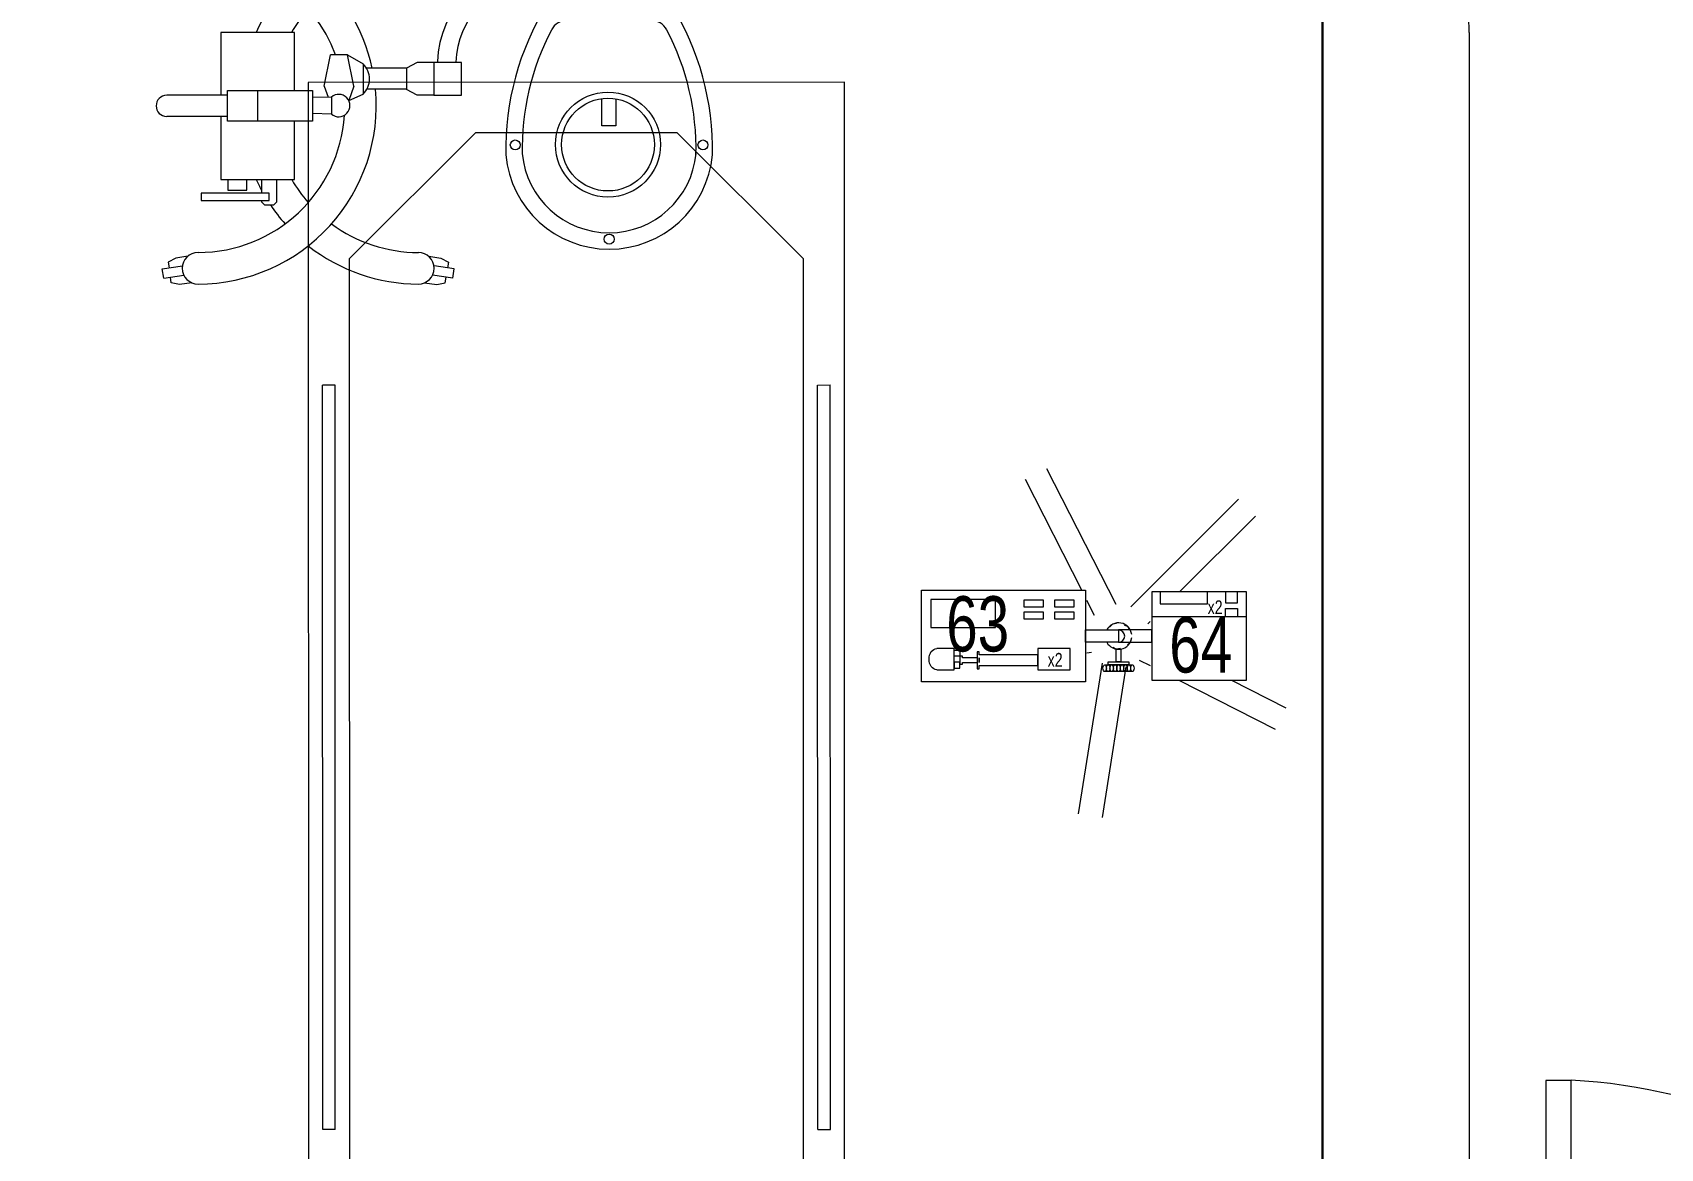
# Model space of a CAD drawing. Header units: metres. Extents: x 75097 to 220695, y -1557923 to -1361206.
# Drawn here: x 115643 to 118224, y -1460092 to -1458323 of the extents above; entities that cross this region are included whole.
import ezdxf

# ---------------------------------------------------------------- set-up
doc = ezdxf.new("R2010")
doc.units = ezdxf.units.M
doc.layers.get('0').update_dxf_attribs({"lineweight": 0})
for name, color, linetype, lineweight in [('A-100 - Copy$0$Medical Equipment and Furniture', 8, 'Continuous', 0), ('A-100 - Copy$0$Medical Equipment and Furniture1', 8, 'Continuous', 5), ('A-100 - Copy$0$Medical Equipment and Furniture2', 8, 'Continuous', 13), ('A-100 - Copy$0$Wooden Joinery', 8, 'Continuous', 0), ('E-LG', 245, 'Continuous', 30)]:
    doc.layers.add(name, color=color, linetype=linetype, lineweight=lineweight)
doc.styles.add('A-100 - Copy$0$X3G_ENTITY_257CFD', font='swisscl.ttf', dxfattribs={"height": 200})

# ---------------------------------------------------------------- blocks, each defined once
blk = doc.blocks.new('A-100 - Copy$0$HF16786E-P')
at = {"layer": 'A-100 - Copy$0$Medical Equipment and Furniture1'}
for p, q in [((0, 0.425), (-2.14, 0.425)), ((-2.14, 0.425), (-2.14, -0.425)), ((-0.48, 0.4025), (-1.66, 0.4025)), ((-1.66, 0.3825), (-1.66, 0.4025)), ((-0.48, 0.3825), (-0.48, 0.4025)), ((-0.48, 0.3825), (-1.66, 0.3825)), ((-1.86, 0.36), (-2.06, 0.16)), ((-0.28, 0.36), (-1.86, 0.36)), ((-2.06, 0.16), (-2.06, -0.16)), ((-2.06, -0.16), (-1.86, -0.36)), ((-1.86, -0.36), (-0.28, -0.36)), ((-0.48, -0.3825), (-1.66, -0.3825)), ((-1.66, -0.3825), (-1.66, -0.4025)), ((-0.48, -0.3825), (-0.48, -0.4025)), ((-0.48, -0.4025), (-1.66, -0.4025)), ((-2.14, -0.425), (0, -0.425))]:
    blk.add_line(p, q, dxfattribs=at)
for points in [[(-0.48, 0.3825), (-0.48, 0.3825), (-0.48, 0.3825), (-0.48, 0.3825), (-0.48, 0.3825), (-0.48, 0.3825), (-0.48, 0.3825), (-0.48, 0.3825), (-0.48, 0.3825), (-0.48, 0.3825), (-0.48, 0.3825), (-0.48, 0.3825), (-0.48, 0.3825), (-0.48, 0.3825), (-0.48, 0.3825), (-0.48, 0.3825), (-0.48, 0.3825), (-0.48, 0.3825), (-0.48, 0.3825), (-0.48, 0.3825), (-0.48, 0.3825), (-0.48, 0.3825), (-0.48, 0.3825), (-0.48, 0.3825), (-0.48, 0.3825), (-0.48, 0.3825), (-0.48, 0.3825), (-0.48, 0.3825), (-0.48, 0.3825), (-0.48, 0.3825), (-0.48, 0.3825), (-0.48, 0.3825), (-0.48, 0.3825), (-0.48, 0.3825), (-0.48, 0.3825), (-0.48, 0.3825), (-0.48, 0.3825), (-0.48, 0.3825), (-0.48, 0.3825), (-0.48, 0.3825), (-0.48, 0.3825), (-0.48, 0.3825), (-0.48, 0.3825), (-0.48, 0.3825), (-0.48, 0.3825), (-0.48, 0.3825), (-0.48, 0.3825), (-0.48, 0.3825), (-0.48, 0.3825), (-0.48, 0.3825), (-0.48, 0.3825), (-0.48, 0.3825), (-0.48, 0.3825), (-0.48, 0.3825), (-0.48, 0.3825), (-0.48, 0.3825), (-0.48, 0.3825), (-0.48, 0.3825), (-0.48, 0.3825), (-0.48, 0.3825), (-0.48, 0.3825), (-0.48, 0.3825), (-0.48, 0.3825), (-0.48, 0.3825), (-0.48, 0.3825), (-0.48, 0.3825), (-0.48, 0.3825), (-0.48, 0.3825), (-0.48, 0.3825), (-0.48, 0.3825), (-0.48, 0.3825), (-0.48, 0.3825), (-0.48, 0.3825), (-0.48, 0.3825), (-0.48, 0.3825), (-0.48, 0.3825), (-0.48, 0.3825), (-0.48, 0.3825), (-0.48, 0.3825), (-0.48, 0.3825), (-0.48, 0.3825), (-0.48, 0.3825), (-0.48, 0.3825), (-0.48, 0.3825), (-0.48, 0.3825), (-0.48, 0.3825), (-0.48, 0.3825), (-0.48, 0.3825), (-0.48, 0.3825), (-0.48, 0.3825), (-0.48, 0.3825), (-0.48, 0.3825), (-0.48, 0.3825), (-0.48, 0.3825), (-0.48, 0.3825), (-0.48, 0.3825), (-0.48, 0.3825), (-0.48, 0.3825), (-0.48, 0.3825), (-0.48, 0.3825), (-0.48, 0.3825), (-0.48, 0.3825), (-0.48, 0.3825), (-0.48, 0.3825), (-0.48, 0.3825), (-0.48, 0.3825), (-0.48, 0.3825), (-0.48, 0.3825), (-0.48, 0.3825), (-0.48, 0.3825), (-0.48, 0.3825), (-0.48, 0.3825), (-0.48, 0.3825), (-0.48, 0.3825), (-0.48, 0.3825), (-0.48, 0.3825), (-0.48, 0.3825), (-0.48, 0.3825), (-0.48, 0.3825), (-0.48, 0.3825), (-0.48, 0.3825), (-0.48, 0.3825), (-0.48, 0.3825), (-0.48, 0.3825), (-0.48, 0.3825), (-0.48, 0.3825), (-0.48, 0.3825), (-0.48, 0.3825), (-0.48, 0.3825), (-0.48, 0.3825), (-0.48, 0.3825), (-0.48, 0.3825), (-0.48, 0.3825), (-0.48, 0.3825), (-0.48, 0.3825), (-0.48, 0.3825), (-0.48, 0.3825), (-0.48, 0.3825), (-0.48, 0.3825), (-0.48, 0.3825), (-0.48, 0.3825), (-0.48, 0.3825), (-0.48, 0.3825), (-0.48, 0.3825), (-0.48, 0.3825), (-0.48, 0.3825), (-0.48, 0.3825), (-0.48, 0.3825), (-0.48, 0.3825), (-0.48, 0.3825), (-0.48, 0.3825), (-0.48, 0.3825), (-0.48, 0.3825), (-0.48, 0.3825), (-0.48, 0.3825), (-0.48, 0.3825), (-0.48, 0.3825), (-0.48, 0.3825), (-0.48, 0.3825), (-0.48, 0.3825), (-0.48, 0.3825), (-0.48, 0.3825), (-0.48, 0.3825), (-0.48, 0.3825), (-0.48, 0.3825), (-0.48, 0.3825), (-0.48, 0.3825), (-0.48, 0.3825), (-0.48, 0.3825), (-0.48, 0.3825), (-0.48, 0.3825), (-0.48, 0.3825), (-0.48, 0.3825), (-0.48, 0.3825), (-0.48, 0.3825), (-0.48, 0.3825), (-0.48, 0.3825), (-0.48, 0.3825), (-0.48, 0.3825), (-0.48, 0.3825), (-0.48, 0.3825), (-0.48, 0.3825), (-0.48, 0.3825), (-0.48, 0.3825), (-0.48, 0.3825), (-0.48, 0.3825), (-0.48, 0.3825), (-0.48, 0.3825), (-0.48, 0.3825), (-0.48, 0.3825), (-0.48, 0.3825), (-0.48, 0.3825), (-0.48, 0.3825), (-0.48, 0.3825), (-0.48, 0.3825), (-0.48, 0.3825), (-0.48, 0.3825), (-0.48, 0.3825), (-0.48, 0.3825), (-0.48, 0.3825), (-0.48, 0.3825), (-0.48, 0.3825), (-0.48, 0.3825), (-0.48, 0.3825), (-0.48, 0.3825), (-0.48, 0.3825), (-0.48, 0.3825), (-0.48, 0.3825), (-0.48, 0.3825), (-0.48, 0.3825), (-0.48, 0.3825), (-0.48, 0.3825), (-0.48, 0.3825), (-0.48, 0.3825), (-0.48, 0.3825), (-0.48, 0.3825), (-0.48, 0.3825), (-0.48, 0.3825), (-0.48, 0.3825)], [(-0.48, 0.3825), (-0.48, 0.3825), (-0.48, 0.3825), (-0.48, 0.3825), (-0.48, 0.3825), (-0.48, 0.3825), (-0.48, 0.3825), (-0.48, 0.3825), (-0.48, 0.3825), (-0.48, 0.3825), (-0.48, 0.3825), (-0.48, 0.3825), (-0.48, 0.3825), (-0.48, 0.3825), (-0.48, 0.3825), (-0.48, 0.3825), (-0.48, 0.3825), (-0.48, 0.3825), (-0.48, 0.3825), (-0.48, 0.3825), (-0.48, 0.3825), (-0.48, 0.3825), (-0.48, 0.3825), (-0.48, 0.3825), (-0.48, 0.3825), (-0.48, 0.3825), (-0.48, 0.3825), (-0.48, 0.3825), (-0.48, 0.3825), (-0.48, 0.3825), (-0.48, 0.3825), (-0.48, 0.3825), (-0.48, 0.3825), (-0.48, 0.3825), (-0.48, 0.3825), (-0.48, 0.3825), (-0.48, 0.3825), (-0.48, 0.3825), (-0.48, 0.3825), (-0.48, 0.3825), (-0.48, 0.3825), (-0.48, 0.3825), (-0.48, 0.3825), (-0.48, 0.3825), (-0.48, 0.3825), (-0.48, 0.3825), (-0.48, 0.3825), (-0.48, 0.3825), (-0.48, 0.3825), (-0.48, 0.3825), (-0.48, 0.3825), (-0.48, 0.3825), (-0.48, 0.3825), (-0.48, 0.3825), (-0.48, 0.3825), (-0.48, 0.3825), (-0.48, 0.3825), (-0.48, 0.3825), (-0.48, 0.3825), (-0.48, 0.3825), (-0.48, 0.3825), (-0.48, 0.3825), (-0.48, 0.3825), (-0.48, 0.3825), (-0.48, 0.3825), (-0.48, 0.3825), (-0.48, 0.3825), (-0.48, 0.3825), (-0.48, 0.3825), (-0.48, 0.3825), (-0.48, 0.3825), (-0.48, 0.3825), (-0.48, 0.3825), (-0.48, 0.3825), (-0.48, 0.3825), (-0.48, 0.3825), (-0.48, 0.3825), (-0.48, 0.3825), (-0.48, 0.3825), (-0.48, 0.3825), (-0.48, 0.3825), (-0.48, 0.3825), (-0.48, 0.3825), (-0.48, 0.3825), (-0.48, 0.3825), (-0.48, 0.3825), (-0.48, 0.3825), (-0.48, 0.3825), (-0.48, 0.3825), (-0.48, 0.3825), (-0.48, 0.3825), (-0.48, 0.3825), (-0.48, 0.3825), (-0.48, 0.3825), (-0.48, 0.3825), (-0.48, 0.3825), (-0.48, 0.3825), (-0.48, 0.3825), (-0.48, 0.3825), (-0.48, 0.3825), (-0.48, 0.3825), (-0.48, 0.3825), (-0.48, 0.3825), (-0.48, 0.3825), (-0.48, 0.3825), (-0.48, 0.3825), (-0.48, 0.3825), (-0.48, 0.3825), (-0.48, 0.3825), (-0.48, 0.3825), (-0.48, 0.3825), (-0.48, 0.3825), (-0.48, 0.3825), (-0.48, 0.3825), (-0.48, 0.3825), (-0.48, 0.3825), (-0.48, 0.3825), (-0.48, 0.3825), (-0.48, 0.3825), (-0.48, 0.3825), (-0.48, 0.3825), (-0.48, 0.3825), (-0.48, 0.3825), (-0.48, 0.3825), (-0.48, 0.3825), (-0.48, 0.3825), (-0.48, 0.3825), (-0.48, 0.3825), (-0.48, 0.3825), (-0.48, 0.3825), (-0.48, 0.3825), (-0.48, 0.3825), (-0.48, 0.3825), (-0.48, 0.3825), (-0.48, 0.3825), (-0.48, 0.3825), (-0.48, 0.3825), (-0.48, 0.3825), (-0.48, 0.3825), (-0.48, 0.3825), (-0.48, 0.3825), (-0.48, 0.3825), (-0.48, 0.3825), (-0.48, 0.3825), (-0.48, 0.3825), (-0.48, 0.3825), (-0.48, 0.3825), (-0.48, 0.3825), (-0.48, 0.3825), (-0.48, 0.3825), (-0.48, 0.3825), (-0.48, 0.3825), (-0.48, 0.3825), (-0.48, 0.3825), (-0.48, 0.3825), (-0.48, 0.3825), (-0.48, 0.3825), (-0.48, 0.3825), (-0.48, 0.3825), (-0.48, 0.3825), (-0.48, 0.3825), (-0.48, 0.3825), (-0.48, 0.3825), (-0.48, 0.3825), (-0.48, 0.3825), (-0.48, 0.3825), (-0.48, 0.3825), (-0.48, 0.3825), (-0.48, 0.3825), (-0.48, 0.3825), (-0.48, 0.3825), (-0.48, 0.3825), (-0.48, 0.3825), (-0.48, 0.3825), (-0.48, 0.3825), (-0.48, 0.3825), (-0.48, 0.3825), (-0.48, 0.3825), (-0.48, 0.3825), (-0.48, 0.3825), (-0.48, 0.3825), (-0.48, 0.3825), (-0.48, 0.3825), (-0.48, 0.3825), (-0.48, 0.3825), (-0.48, 0.3825), (-0.48, 0.3825), (-0.48, 0.3825), (-0.48, 0.3825), (-0.48, 0.3825), (-0.48, 0.3825), (-0.48, 0.3825), (-0.48, 0.3825), (-0.48, 0.3825), (-0.48, 0.3825), (-0.48, 0.3825), (-0.48, 0.3825), (-0.48, 0.3825), (-0.48, 0.3825), (-0.48, 0.3825), (-0.48, 0.3825), (-0.48, 0.3825), (-0.48, 0.3825), (-0.48, 0.3825), (-0.48, 0.3825), (-0.48, 0.3825), (-0.48, 0.3825), (-0.48, 0.3825), (-0.48, 0.3825), (-0.48, 0.3825), (-0.48, 0.3825), (-0.48, 0.3825), (-0.48, 0.3825), (-0.48, 0.3825)], [(-0.48, 0.3825), (-0.48, 0.3825), (-0.48, 0.3825), (-0.48, 0.3825), (-0.48, 0.3825), (-0.48, 0.3825), (-0.48, 0.3825), (-0.48, 0.3825), (-0.48, 0.3825), (-0.48, 0.3825), (-0.48, 0.3825), (-0.48, 0.3825), (-0.48, 0.3825), (-0.48, 0.3825), (-0.48, 0.3825), (-0.48, 0.3825), (-0.48, 0.3825), (-0.48, 0.3825), (-0.48, 0.3825), (-0.48, 0.3825), (-0.48, 0.3825), (-0.48, 0.3825), (-0.48, 0.3825), (-0.48, 0.3825), (-0.48, 0.3825), (-0.48, 0.3825), (-0.48, 0.3825), (-0.48, 0.3825), (-0.48, 0.3825), (-0.48, 0.3825), (-0.48, 0.3825), (-0.48, 0.3825), (-0.48, 0.3825), (-0.48, 0.3825), (-0.48, 0.3825), (-0.48, 0.3825), (-0.48, 0.3825), (-0.48, 0.3825), (-0.48, 0.3825), (-0.48, 0.3825), (-0.48, 0.3825), (-0.48, 0.3825), (-0.48, 0.3825), (-0.48, 0.3825), (-0.48, 0.3825), (-0.48, 0.3825), (-0.48, 0.3825), (-0.48, 0.3825), (-0.48, 0.3825), (-0.48, 0.3825), (-0.48, 0.3825), (-0.48, 0.3825), (-0.48, 0.3825), (-0.48, 0.3825), (-0.48, 0.3825), (-0.48, 0.3825), (-0.48, 0.3825), (-0.48, 0.3825), (-0.48, 0.3825), (-0.48, 0.3825), (-0.48, 0.3825), (-0.48, 0.3825), (-0.48, 0.3825), (-0.48, 0.3825), (-0.48, 0.3825), (-0.48, 0.3825), (-0.48, 0.3825), (-0.48, 0.3825), (-0.48, 0.3825), (-0.48, 0.3825), (-0.48, 0.3825), (-0.48, 0.3825), (-0.48, 0.3825), (-0.48, 0.3825), (-0.48, 0.3825), (-0.48, 0.3825), (-0.48, 0.3825), (-0.48, 0.3825), (-0.48, 0.3825), (-0.48, 0.3825), (-0.48, 0.3825), (-0.48, 0.3825), (-0.48, 0.3825), (-0.48, 0.3825), (-0.48, 0.3825), (-0.48, 0.3825), (-0.48, 0.3825), (-0.48, 0.3825), (-0.48, 0.3825), (-0.48, 0.3825), (-0.48, 0.3825), (-0.48, 0.3825), (-0.48, 0.3825), (-0.48, 0.3825), (-0.48, 0.3825), (-0.48, 0.3825), (-0.48, 0.3825), (-0.48, 0.3825), (-0.48, 0.3825), (-0.48, 0.3825), (-0.48, 0.3825), (-0.48, 0.3825), (-0.48, 0.3825), (-0.48, 0.3825), (-0.48, 0.3825), (-0.48, 0.3825), (-0.48, 0.3825), (-0.48, 0.3825), (-0.48, 0.3825), (-0.48, 0.3825), (-0.48, 0.3825), (-0.48, 0.3825), (-0.48, 0.3825), (-0.48, 0.3825), (-0.48, 0.3825), (-0.48, 0.3825), (-0.48, 0.3825), (-0.48, 0.3825), (-0.48, 0.3825), (-0.48, 0.3825), (-0.48, 0.3825), (-0.48, 0.3825), (-0.48, 0.3825), (-0.48, 0.3825), (-0.48, 0.3825), (-0.48, 0.3825), (-0.48, 0.3825), (-0.48, 0.3825), (-0.48, 0.3825), (-0.48, 0.3825), (-0.48, 0.3825), (-0.48, 0.3825), (-0.48, 0.3825), (-0.48, 0.3825), (-0.48, 0.3825), (-0.48, 0.3825), (-0.48, 0.3825), (-0.48, 0.3825), (-0.48, 0.3825), (-0.48, 0.3825), (-0.48, 0.3825), (-0.48, 0.3825), (-0.48, 0.3825), (-0.48, 0.3825), (-0.48, 0.3825), (-0.48, 0.3825), (-0.48, 0.3825), (-0.48, 0.3825), (-0.48, 0.3825), (-0.48, 0.3825), (-0.48, 0.3825), (-0.48, 0.3825), (-0.48, 0.3825), (-0.48, 0.3825), (-0.48, 0.3825), (-0.48, 0.3825), (-0.48, 0.3825), (-0.48, 0.3825), (-0.48, 0.3825), (-0.48, 0.3825), (-0.48, 0.3825), (-0.48, 0.3825), (-0.48, 0.3825), (-0.48, 0.3825), (-0.48, 0.3825), (-0.48, 0.3825), (-0.48, 0.3825), (-0.48, 0.3825), (-0.48, 0.3825), (-0.48, 0.3825), (-0.48, 0.3825), (-0.48, 0.3825), (-0.48, 0.3825), (-0.48, 0.3825), (-0.48, 0.3825), (-0.48, 0.3825), (-0.48, 0.3825), (-0.48, 0.3825), (-0.48, 0.3825), (-0.48, 0.3825), (-0.48, 0.3825), (-0.48, 0.3825), (-0.48, 0.3825), (-0.48, 0.3825), (-0.48, 0.3825), (-0.48, 0.3825), (-0.48, 0.3825), (-0.48, 0.3825), (-0.48, 0.3825), (-0.48, 0.3825), (-0.48, 0.3825), (-0.48, 0.3825), (-0.48, 0.3825), (-0.48, 0.3825), (-0.48, 0.3825), (-0.48, 0.3825), (-0.48, 0.3825), (-0.48, 0.3825), (-0.48, 0.3825), (-0.48, 0.3825), (-0.48, 0.3825), (-0.48, 0.3825), (-0.48, 0.3825), (-0.48, 0.3825), (-0.48, 0.3825), (-0.48, 0.3825), (-0.48, 0.3825), (-0.48, 0.3825), (-0.48, 0.3825), (-0.48, 0.3825), (-0.48, 0.3825), (-0.48, 0.3825), (-0.48, 0.3825), (-0.48, 0.3825), (-0.48, 0.3825), (-0.48, 0.3825), (-0.48, 0.3825), (-0.48, 0.3825), (-0.48, 0.3825), (-0.48, 0.3825), (-0.48, 0.3825), (-0.48, 0.3825), (-0.48, 0.3825), (-0.48, 0.3825), (-0.48, 0.3825), (-0.48, 0.3825), (-0.48, 0.3825), (-0.48, 0.3825), (-0.48, 0.3825), (-0.48, 0.3825), (-0.48, 0.3825), (-0.48, 0.3825), (-0.48, 0.3825), (-0.48, 0.3825), (-0.48, 0.3825), (-0.48, 0.3825), (-0.48, 0.3825), (-0.48, 0.3825), (-0.48, 0.3825), (-0.48, 0.3825), (-0.48, 0.3825), (-0.48, 0.3825), (-0.48, 0.3825), (-0.48, 0.3825), (-0.48, 0.3825), (-0.48, 0.3825), (-0.48, 0.3825), (-0.48, 0.3825), (-0.48, 0.3825), (-0.48, 0.3825), (-0.48, 0.3825), (-0.48, 0.3825), (-0.48, 0.3825), (-0.48, 0.3825), (-0.48, 0.3825), (-0.48, 0.3825), (-0.48, 0.3825), (-0.48, 0.3825), (-0.48, 0.3825), (-0.48, 0.3825), (-0.48, 0.3825), (-0.48, 0.3825), (-0.48, 0.3825), (-0.48, 0.3825), (-0.48, 0.3825), (-0.48, 0.3825), (-0.48, 0.3825), (-0.48, 0.3825), (-0.48, 0.3825), (-0.48, 0.3825), (-0.48, 0.3825), (-0.48, 0.3825), (-0.48, 0.3825), (-0.48, 0.3825), (-0.48, 0.3825), (-0.48, 0.3825), (-0.48, 0.3825)]]:
    blk.add_lwpolyline(points, close=True, dxfattribs=at)
for points in [[(-0.48, 0.3825), (-0.48, 0.3825), (-0.48, 0.3825), (-0.48, 0.3825), (-0.48, 0.3825), (-0.48, 0.3825), (-0.48, 0.3825), (-0.48, 0.3825)], [(-0.48, 0.3825), (-0.48, 0.3825), (-0.48, 0.3825), (-0.48, 0.3825), (-0.48, 0.3825), (-0.48, 0.3825), (-0.48, 0.3825), (-0.48, 0.3825), (-0.48, 0.3825), (-0.48, 0.3825), (-0.48, 0.3825), (-0.48, 0.3825), (-0.48, 0.3825), (-0.48, 0.3825), (-0.48, 0.3825), (-0.48, 0.3825), (-0.48, 0.3825), (-0.48, 0.3825), (-0.48, 0.3825), (-0.48, 0.3825), (-0.48, 0.3825), (-0.48, 0.3825), (-0.48, 0.3825), (-0.48, 0.3825), (-0.48, 0.3825), (-0.48, 0.3825), (-0.48, 0.3825), (-0.48, 0.3825), (-0.48, 0.3825), (-0.48, 0.3825), (-0.48, 0.3825), (-0.48, 0.3825), (-0.48, 0.3825), (-0.48, 0.3825), (-0.48, 0.3825), (-0.48, 0.3825), (-0.48, 0.3825), (-0.48, 0.3825), (-0.48, 0.3825), (-0.48, 0.3825), (-0.48, 0.3825), (-0.48, 0.3825), (-0.48, 0.3825), (-0.48, 0.3825), (-0.48, 0.3825), (-0.48, 0.3825), (-0.48, 0.3825), (-0.48, 0.3825), (-0.48, 0.3825), (-0.48, 0.3825), (-0.48, 0.3825), (-0.48, 0.3825), (-0.48, 0.3825), (-0.48, 0.3825), (-0.48, 0.3825), (-0.48, 0.3825), (-0.48, 0.3825), (-0.48, 0.3825), (-0.48, 0.3825), (-0.48, 0.3825), (-0.48, 0.3825), (-0.48, 0.3825), (-0.48, 0.3825), (-0.48, 0.3825), (-0.48, 0.3825), (-0.48, 0.3825), (-0.48, 0.3825), (-0.48, 0.3825), (-0.48, 0.3825), (-0.48, 0.3825), (-0.48, 0.3825), (-0.48, 0.3825), (-0.48, 0.3825), (-0.48, 0.3825), (-0.48, 0.3825), (-0.48, 0.3825), (-0.48, 0.3825), (-0.48, 0.3825), (-0.48, 0.3825), (-0.48, 0.3825), (-0.48, 0.3825), (-0.48, 0.3825), (-0.48, 0.3825), (-0.48, 0.3825), (-0.48, 0.3825), (-0.48, 0.3825), (-0.48, 0.3825), (-0.48, 0.3825), (-0.48, 0.3825), (-0.48, 0.3825), (-0.48, 0.3825), (-0.48, 0.3825), (-0.48, 0.3825), (-0.48, 0.3825), (-0.48, 0.3825), (-0.48, 0.3825), (-0.48, 0.3825), (-0.48, 0.3825), (-0.48, 0.3825), (-0.48, 0.3825), (-0.48, 0.3825), (-0.48, 0.3825), (-0.48, 0.3825), (-0.48, 0.3825), (-0.48, 0.3825), (-0.48, 0.3825), (-0.48, 0.3825), (-0.48, 0.3825), (-0.48, 0.3825), (-0.48, 0.3825), (-0.48, 0.3825)], [(-0.48, 0.3825), (-0.48, 0.3825), (-0.48, 0.3825), (-0.48, 0.3825), (-0.48, 0.3825), (-0.48, 0.3825), (-0.48, 0.3825), (-0.48, 0.3825), (-0.48, 0.3825), (-0.48, 0.3825), (-0.48, 0.3825), (-0.48, 0.3825), (-0.48, 0.3825), (-0.48, 0.3825), (-0.48, 0.3825), (-0.48, 0.3825), (-0.48, 0.3825)], [(-0.48, 0.3825), (-0.48, 0.3825), (-0.48, 0.3825), (-0.48, 0.3825), (-0.48, 0.3825), (-0.48, 0.3825), (-0.48, 0.3825)], [(-0.48, 0.3825), (-0.48, 0.3825), (-0.48, 0.3825), (-0.48, 0.3825), (-0.48, 0.3825), (-0.48, 0.3825), (-0.48, 0.3825), (-0.48, 0.3825), (-0.48, 0.3825), (-0.48, 0.3825), (-0.48, 0.3825), (-0.48, 0.3825)], [(-0.48, 0.3825), (-0.48, 0.3825), (-0.48, 0.3825), (-0.48, 0.3825), (-0.48, 0.3825), (-0.48, 0.3825), (-0.48, 0.3825), (-0.48, 0.3825), (-0.48, 0.3825), (-0.48, 0.3825), (-0.48, 0.3825), (-0.48, 0.3825), (-0.48, 0.3825), (-0.48, 0.3825), (-0.48, 0.3825), (-0.48, 0.3825), (-0.48, 0.3825), (-0.48, 0.3825), (-0.48, 0.3825), (-0.48, 0.3825), (-0.48, 0.3825), (-0.48, 0.3825), (-0.48, 0.3825), (-0.48, 0.3825), (-0.48, 0.3825), (-0.48, 0.3825), (-0.48, 0.3825), (-0.48, 0.3825), (-0.48, 0.3825), (-0.48, 0.3825), (-0.48, 0.3825), (-0.48, 0.3825), (-0.48, 0.3825), (-0.48, 0.3825), (-0.48, 0.3825), (-0.48, 0.3825), (-0.48, 0.3825), (-0.48, 0.3825), (-0.48, 0.3825), (-0.48, 0.3825), (-0.48, 0.3825), (-0.48, 0.3825), (-0.48, 0.3825), (-0.48, 0.3825), (-0.48, 0.3825), (-0.48, 0.3825), (-0.48, 0.3825), (-0.48, 0.3825), (-0.48, 0.3825), (-0.48, 0.3825), (-0.48, 0.3825), (-0.48, 0.3825), (-0.48, 0.3825), (-0.48, 0.3825), (-0.48, 0.3825), (-0.48, 0.3825), (-0.48, 0.3825), (-0.48, 0.3825), (-0.48, 0.3825), (-0.48, 0.3825), (-0.48, 0.3825), (-0.48, 0.3825), (-0.48, 0.3825), (-0.48, 0.3825), (-0.48, 0.3825), (-0.48, 0.3825), (-0.48, 0.3825), (-0.48, 0.3825), (-0.48, 0.3825), (-0.48, 0.3825), (-0.48, 0.3825), (-0.48, 0.3825), (-0.48, 0.3825), (-0.48, 0.3825), (-0.48, 0.3825), (-0.48, 0.3825), (-0.48, 0.3825), (-0.48, 0.3825), (-0.48, 0.3825), (-0.48, 0.3825), (-0.48, 0.3825), (-0.48, 0.3825), (-0.48, 0.3825), (-0.48, 0.3825), (-0.48, 0.3825), (-0.48, 0.3825), (-0.48, 0.3825), (-0.48, 0.3825), (-0.48, 0.3825)], [(-0.48, 0.3825), (-0.48, 0.3825), (-0.48, 0.3825), (-0.48, 0.3825), (-0.48, 0.3825), (-0.48, 0.3825), (-0.48, 0.3825), (-0.48, 0.3825), (-0.48, 0.3825), (-0.48, 0.3825), (-0.48, 0.3825), (-0.48, 0.3825), (-0.48, 0.3825), (-0.48, 0.3825), (-0.48, 0.3825), (-0.48, 0.3825), (-0.48, 0.3825), (-0.48, 0.3825), (-0.48, 0.3825), (-0.48, 0.3825), (-0.48, 0.3825), (-0.48, 0.3825), (-0.48, 0.3825), (-0.48, 0.3825), (-0.48, 0.3825), (-0.48, 0.3825), (-0.48, 0.3825), (-0.48, 0.3825), (-0.48, 0.3825), (-0.48, 0.3825), (-0.48, 0.3825), (-0.48, 0.3825), (-0.48, 0.3825), (-0.48, 0.3825), (-0.48, 0.3825), (-0.48, 0.3825), (-0.48, 0.3825), (-0.48, 0.3825), (-0.48, 0.3825), (-0.48, 0.3825), (-0.48, 0.3825), (-0.48, 0.3825), (-0.48, 0.3825), (-0.48, 0.3825), (-0.48, 0.3825), (-0.48, 0.3825), (-0.48, 0.3825), (-0.48, 0.3825), (-0.48, 0.3825), (-0.48, 0.3825), (-0.48, 0.3825), (-0.48, 0.3825), (-0.48, 0.3825), (-0.48, 0.3825)], [(-0.48, 0.3825), (-0.48, 0.3825), (-0.48, 0.3825), (-0.48, 0.3825), (-0.48, 0.3825), (-0.48, 0.3825), (-0.48, 0.3825), (-0.48, 0.3825), (-0.48, 0.3825), (-0.48, 0.3825)], [(-0.48, 0.3825), (-0.48, 0.3825), (-0.48, 0.3825), (-0.48, 0.3825), (-0.48, 0.3825), (-0.48, 0.3825), (-0.48, 0.3825), (-0.48, 0.3825), (-0.48, 0.3825), (-0.48, 0.3825)], [(-0.48, 0.3825), (-0.48, 0.3825), (-0.48, 0.3825), (-0.48, 0.3825), (-0.48, 0.3825), (-0.48, 0.3825), (-0.48, 0.3825), (-0.48, 0.3825), (-0.48, 0.3825), (-0.48, 0.3825), (-0.48, 0.3825), (-0.48, 0.3825), (-0.48, 0.3825), (-0.48, 0.3825), (-0.48, 0.3825)], [(-0.48, 0.3825), (-0.48, 0.3825), (-0.48, 0.3825), (-0.48, 0.3825), (-0.48, 0.3825), (-0.48, 0.3825), (-0.48, 0.3825), (-0.48, 0.3825), (-0.48, 0.3825), (-0.48, 0.3825)], [(-0.48, 0.3825), (-0.48, 0.3825), (-0.48, 0.3825), (-0.48, 0.3825), (-0.48, 0.3825), (-0.48, 0.3825), (-0.48, 0.3825)], [(-0.48, 0.3825), (-0.48, 0.3825), (-0.48, 0.3825), (-0.48, 0.3825), (-0.48, 0.3825), (-0.48, 0.3825), (-0.48, 0.3825), (-0.48, 0.3825), (-0.48, 0.3825), (-0.48, 0.3825)], [(-0.48, 0.3825), (-0.48, 0.3825), (-0.48, 0.3825), (-0.48, 0.3825), (-0.48, 0.3825), (-0.48, 0.3825), (-0.48, 0.3825), (-0.48, 0.3825), (-0.48, 0.3825), (-0.48, 0.3825), (-0.48, 0.3825), (-0.48, 0.3825), (-0.48, 0.3825), (-0.48, 0.3825), (-0.48, 0.3825), (-0.48, 0.3825), (-0.48, 0.3825), (-0.48, 0.3825)], [(-0.48, 0.3825), (-0.48, 0.3825), (-0.48, 0.3825), (-0.48, 0.3825), (-0.48, 0.3825), (-0.48, 0.3825), (-0.48, 0.3825), (-0.48, 0.3825), (-0.48, 0.3825)]]:
    blk.add_lwpolyline(points, dxfattribs=at)
blk = doc.blocks.new('A-100 - Copy$0$mobile light')
at = {"layer": 'A-100 - Copy$0$Medical Equipment and Furniture1'}
for p, q in [((1883.78, -497.56), (1883.65, -498.45)), ((1885.1, -497.29), (1883.78, -497.56)), ((1887.04, -497.59), (1885.1, -497.29)), ((1923.94, -497.59), (1925.88, -497.29)), ((1925.88, -497.29), (1927.2, -497.56)), ((1927.2, -497.56), (1927.33, -498.45)), ((1882.58, -498.29), (1882.35, -499.8)), ((1882.35, -499.8), (1885.55, -500.28)), ((1882.58, -498.29), (1885.78, -498.78)), ((1883.28, -500.85), (1883.42, -499.96)), ((1928.41, -498.29), (1925.2, -498.78)), ((1928.63, -499.8), (1925.43, -500.28)), ((1927.7, -500.85), (1927.56, -499.96)), ((1928.41, -498.29), (1928.63, -499.8)), ((1884.47, -501.5), (1883.28, -500.85)), ((1886.4, -501.79), (1884.47, -501.5)), ((1924.58, -501.79), (1926.52, -501.5)), ((1926.52, -501.5), (1927.7, -500.85)), ((1947.59, -502.62), (1941.09, -502.62)), ((1948.76, -501.94), (1947.59, -502.62)), ((1947.59, -502.62), (1947.59, -505.45)), ((1948.15, -506.5), (1952.41, -502.55)), ((1953.47, -501.94), (1948.76, -501.94)), ((1958.23, -506.5), (1953.47, -501.94)), ((1947.59, -505.45), (1941.09, -505.45)), ((1947.59, -505.45), (1948.15, -506.5)), ((1946.6, -512.08), (1948.15, -506.5)), ((1958.23, -506.5), (1948.15, -506.5)), ((1959.78, -512.08), (1958.23, -506.5)), ((1963.08, -509.67), (1943.3, -509.67)), ((1959.78, -512.08), (1946.6, -512.08)), ((1908.01, -522.53), (1909, -517.55)), ((1911.69, -517.55), (1909, -517.55)), ((1912.69, -522.53), (1911.69, -517.55)), ((1911.69, -517.55), (1914.17, -518.99)), ((1914.17, -518.99), (1914.17, -523.77)), ((1921.08, -519.69), (1914.74, -519.69)), ((1922.73, -518.8), (1921.08, -519.69)), ((1921.08, -519.69), (1921.08, -523.01)), ((1921.08, -519.69), (1921.08, -523.01)), ((1925.38, -518.8), (1922.73, -518.8)), ((1892.68, -528.06), (1892.68, -523.24)), ((1892.68, -523.24), (1906.16, -523.24)), ((1897.5, -528.06), (1897.5, -523.24)), ((1906.16, -523.24), (1906.16, -528.06)), ((1908.01, -522.53), (1908.62, -524.28)), ((1912.69, -522.53), (1911.9, -524.78)), ((1911.9, -524.78), (1914.17, -523.77)), ((1921.08, -523.01), (1914.77, -523.01)), ((1922.73, -523.93), (1921.08, -523.04)), ((1892.68, -523.97), (1883.05, -523.97)), ((1909.15, -524.25), (1906.16, -524.32)), ((1909.15, -524.25), (1909.15, -526.94)), ((1925.38, -523.93), (1922.73, -523.93)), ((1892.68, -527.34), (1883.05, -527.34)), ((1906.16, -528.06), (1892.68, -528.06)), ((1909.15, -526.94), (1906.16, -526.87)), ((1886.4, -549.48), (1884.47, -549.77)), ((1924.58, -549.48), (1926.52, -549.77)), ((1882.35, -551.47), (1885.55, -550.99)), ((1882.58, -552.98), (1882.35, -551.47)), ((1884.47, -549.77), (1883.28, -550.42)), ((1883.28, -550.42), (1883.42, -551.31)), ((1928.63, -551.47), (1925.43, -550.99)), ((1926.52, -549.77), (1927.7, -550.42)), ((1927.7, -550.42), (1927.56, -551.31)), ((1928.41, -552.98), (1928.63, -551.47)), ((1882.58, -552.98), (1885.78, -552.5)), ((1883.78, -553.71), (1883.65, -552.82)), ((1885.1, -553.98), (1883.78, -553.71)), ((1887.04, -553.69), (1885.1, -553.98)), ((1923.94, -553.69), (1925.88, -553.98)), ((1928.41, -552.98), (1925.2, -552.5)), ((1925.88, -553.98), (1927.2, -553.71)), ((1927.2, -553.71), (1927.33, -552.82))]:
    blk.add_line(p, q, dxfattribs=at)
for points in [[(1903.33, -523.24), (1903.33, -514.02), (1891.61, -514.02), (1891.61, -523.97)], [(1954.27, -524.55), (1954.27, -528.82), (1952.05, -528.82), (1952.05, -524.5)], [(1891.61, -527.34), (1891.61, -537.34), (1903.33, -537.34), (1903.33, -528.06)], [(1892.74, -537.34), (1892.74, -539.04), (1895.76, -539.04), (1895.76, -537.34)], [(1898.05, -537.34), (1898.05, -539.5)], [(1898.05, -540.63), (1898.05, -540.87), (1898.53, -541.35), (1900.02, -541.35), (1900.5, -540.87), (1900.5, -537.34)]]:
    blk.add_lwpolyline(points, dxfattribs=at)
for points in [[(1929.78, -518.8), (1925.38, -518.8), (1925.38, -523.93), (1929.78, -523.93)], [(1899.3, -539.5), (1888.5, -539.5), (1888.5, -540.63), (1899.3, -540.63)]]:
    blk.add_lwpolyline(points, close=True, dxfattribs=at)
for centre, radius in [((1945.96, -511.25), 0.793), ((1960.42, -511.25), 0.793), ((1953.01, -531.79), 8.32), ((1953.01, -531.79), 7.35), ((1938.31, -531.85), 0.793), ((1968.07, -531.85), 0.793), ((1953.19, -546.77), 0.793)]:
    blk.add_circle(centre, radius, dxfattribs=at)
for centre, radius, start, end in [((1888.02, -499.89), 2.5, 90, 270), ((1888.02, -525.64), 28.25, 12.1463, 90), ((1922.96, -525.64), 28.25, 90, 128.2073), ((1922.96, -499.89), 2.5, 270, 90), ((1888.02, -525.64), 23.25, 20.3387, 90), ((1922.96, -525.64), 23.25, 90, 126.3743), ((1942.82, -519.31), 16.86, 97.1293, 177.6115), ((1942.82, -519.31), 13.97, 97.1293, 177.6115), ((1922.96, -525.64), 28.25, 138.4974, 155.7305), ((1922.96, -525.64), 23.25, 138.7224, 150.0382), ((1980.13, -532.49), 43.32, 148.2167, 181.2501), ((1926.25, -532.49), 43.32, 358.7499, 31.7833), ((1946.6, -514.96), 2.89, 90, 152.4092), ((1959.78, -514.96), 2.89, 27.5908, 90), ((1980.13, -532.49), 40.72, 152.4092, 181.2501), ((1926.25, -532.49), 40.72, 358.7499, 27.5908), ((1911.94, -521.38), 3.27, 313.0112, 46.9888), ((1888.02, -525.64), 28.25, 270, 5.3386), ((1910.32, -525.6), 1.78, 229.0673, 130.9327), ((1883.05, -525.65), 1.68, 90, 270), ((1888.02, -525.64), 23.25, 270, 356.3184), ((1953.19, -531.93), 16.44, 185.2361, 354.7639), ((1953.19, -531.93), 13.84, 185.2361, 354.7639), ((1922.96, -525.64), 28.25, 204.483, 208.105), ((1922.96, -525.64), 23.25, 210.2349, 221.2776), ((1922.96, -525.64), 28.25, 213.7985, 221.5026), ((1922.96, -525.64), 23.25, 233.6257, 270), ((1888.02, -551.39), 2.5, 90, 270), ((1922.96, -525.64), 28.25, 231.7927, 270), ((1922.96, -551.39), 2.5, 270, 90)]:
    blk.add_arc(centre, radius, start, end, dxfattribs=at)
blk = doc.blocks.new('A-100 - Copy$0$Syringe')
at = {"layer": 'A-100 - Copy$0$Medical Equipment and Furniture2'}
for points in [[(42.9739, -11.5277), (42.7139, -11.5277), (42.7139, -11.3827), (42.9739, -11.3827), (42.9739, -11.5277)], [(42.7384, -11.5086), (42.7658, -11.5086), (42.7658, -11.475), (42.7384, -11.475)], [(42.8055, -11.4851), (42.8055, -11.48), (42.8023, -11.48), (42.8023, -11.5069), (42.8055, -11.5069), (42.8055, -11.5019)], [(42.779, -11.4899), (42.779, -11.487), (42.7748, -11.487), (42.7748, -11.5), (42.779, -11.5), (42.779, -11.497)], [(42.8023, -11.4899), (42.779, -11.4899)], [(42.779, -11.497), (42.8023, -11.497)], [(42.8055, -11.5019), (42.8984, -11.5019), (42.8984, -11.4851), (42.8055, -11.4851)], [(42.8055, -11.4899), (42.8055, -11.497)], [(42.8055, -11.497), (42.8055, -11.4899)], [(42.8055, -11.497), (42.8055, -11.4899)]]:
    blk.add_lwpolyline(points, dxfattribs=at)
for points in [[(42.8312, -11.3974), (42.7289, -11.3974), (42.7289, -11.4415), (42.8312, -11.4415)], [(42.9073, -11.3985), (42.8765, -11.3985), (42.8765, -11.4091), (42.9073, -11.4091)], [(42.956, -11.3985), (42.9252, -11.3985), (42.9252, -11.4091), (42.956, -11.4091)], [(42.9073, -11.4175), (42.8765, -11.4175), (42.8765, -11.4281), (42.9073, -11.4281)], [(42.956, -11.4175), (42.9252, -11.4175), (42.9252, -11.4281), (42.956, -11.4281)], [(42.7748, -11.487), (42.7658, -11.487), (42.7658, -11.4777), (42.7748, -11.4777)], [(42.9498, -11.475), (42.8984, -11.475), (42.8984, -11.5086), (42.9498, -11.5086)], [(42.7748, -11.4967), (42.7658, -11.4967), (42.7658, -11.5059), (42.7748, -11.5059)]]:
    blk.add_lwpolyline(points, close=True, dxfattribs=at)
at = {"layer": 'A-100 - Copy$0$Medical Equipment and Furniture2', "extrusion": (0, 0, -1)}
blk.add_ellipse((42.7384, -11.4918), major_axis=(0, 0.0168), ratio=0.733735, start_param=3.141593, end_param=6.283185, dxfattribs=at)
blk = doc.blocks.new('A-100 - Copy$0$Infusion')
at = {"layer": 'A-100 - Copy$0$Medical Equipment and Furniture2'}
for points in [[(43.0793, -11.3852), (43.0793, -11.5252), (43.2293, -11.5252), (43.2293, -11.3852), (43.0793, -11.3852)], [(43.1962, -11.4242), (43.1962, -11.4114), (43.215, -11.4114), (43.215, -11.4242)]]:
    blk.add_lwpolyline(points, dxfattribs=at)
for points in [[(43.0793, -11.3852), (43.0793, -11.4242), (43.2293, -11.4242), (43.2293, -11.3852)], [(43.0927, -11.3852), (43.0927, -11.404), (43.1673, -11.404), (43.1673, -11.3852)], [(43.1962, -11.3852), (43.1962, -11.4027), (43.215, -11.4027), (43.215, -11.3852)]]:
    blk.add_lwpolyline(points, close=True, dxfattribs=at)
blk = doc.blocks.new('A-100 - Copy$0$Infusion Syringe')
at = {"layer": 'A-100 - Copy$0$Medical Equipment and Furniture1'}
for p, q in [((43.0225, -11.4053), (42.9127, -11.1899)), ((42.9683, -11.3827), (42.8788, -11.2071)), ((43.0459, -11.409), (43.2169, -11.238)), ((43.1234, -11.3852), (43.2437, -11.2649)), ((42.9886, -11.4225), (42.9765, -11.3988)), ((43.0728, -11.4359), (43.0766, -11.432)), ((42.9753, -11.4431), (42.9739, -11.4433)), ((43.0124, -11.4411), (43.017, -11.4365)), ((43.0234, -11.4354), (43.017, -11.4365)), ((43.0357, -11.4374), (43.0414, -11.4403)), ((43.0444, -11.4461), (43.0414, -11.4403)), ((43.0463, -11.4583), (43.0453, -11.4647)), ((42.9838, -11.4812), (42.9765, -11.4824)), ((43.0175, -11.473), (43.0233, -11.476)), ((43.0297, -11.4749), (43.0233, -11.476)), ((43.0407, -11.4693), (43.0453, -11.4647)), ((43.0791, -11.4595), (43.0793, -11.4596)), ((43.0006, -11.498), (42.9627, -11.7368)), ((43.0381, -11.5039), (43.0003, -11.7427)), ((43.0592, -11.4932), (43.0766, -11.502)), ((43.1221, -11.5252), (43.2746, -11.6029)), ((43.2058, -11.5252), (43.2919, -11.5691))]:
    blk.add_line(p, q, dxfattribs=at)
for points in [[(43.0266, -11.4455), (43.0266, -11.4649), (42.9739, -11.4649), (42.9739, -11.4455)], [(43.0266, -11.4455), (43.0266, -11.4649), (43.0793, -11.4649), (43.0793, -11.4455)], [(43.043, -11.4963), (43.043, -11.5009), (43.0102, -11.5009), (43.0102, -11.4963)]]:
    blk.add_lwpolyline(points, close=True, dxfattribs=at)
for points in [[(43.0302, -11.4759), (43.0302, -11.4963), (43.0229, -11.4963), (43.0229, -11.4759)], [(43.0046, -11.5009), (43.0485, -11.5009)], [(43.0485, -11.5116), (43.0046, -11.5116)]]:
    blk.add_lwpolyline(points, dxfattribs=at)
for radius, start, end in [(0.021, 6.8276, 152.4616), (0.021, 207.5384, 353.1724), (0.00972, 270, 90)]:
    blk.add_arc((43.0266, -11.4552), radius, start, end, dxfattribs=at)
for centre in [(43.0046, -11.5062), (43.0101, -11.5062), (43.0156, -11.5062), (43.0211, -11.5062), (43.0266, -11.5062), (43.0321, -11.5062), (43.0375, -11.5062), (43.043, -11.5062), (43.0485, -11.5062)]:
    blk.add_ellipse(centre, major_axis=(0, -0.00537), ratio=0.510594, start_param=3.141593, end_param=9.424778, dxfattribs=at)
for name in ['A-100 - Copy$0$Syringe', 'A-100 - Copy$0$Infusion']:
    blk.add_blockref(name, (0, 0), dxfattribs=at)
blk = doc.blocks.new('A-100 - Copy$0$A$C009F45C9')
at = {"layer": 'A-100 - Copy$0$Wooden Joinery'}
for p, q in [((844, -1650), (754, -1650)), ((844, -1670), (754, -1670)), ((724, -1690), (724, -1680)), ((744, -1690), (724, -1690)), ((744, -1690), (744, -1680)), ((884, -1690), (844, -1690)), ((844, -1700), (844, -1690)), ((854, -1690), (854, -1680)), ((874, -1690), (874, -1680)), ((884, -1700), (884, -1690)), ((724, -1750), (724, -1760)), ((744, -1750), (724, -1750)), ((744, -1750), (744, -1760)), ((844, -1740), (844, -1750)), ((884, -1750), (844, -1750)), ((854, -1750), (854, -1760)), ((874, -1750), (874, -1760)), ((884, -1740), (884, -1750)), ((844, -1770), (754, -1770)), ((844, -1790), (754, -1790))]:
    blk.add_line(p, q, dxfattribs=at)
for points in [[(-75, -60), (-85, -60), (-95, 10), (-75, 10)], [(75, -50), (85, -50), (95, 20), (75, 20)], [(75, -100), (914, -100), (914, -60), (75, -60)], [(75, -1700), (914, -1700), (914, -1740), (75, -1740)], [(75, -1700), (914, -1700), (914, -1740), (75, -1740)], [(-75, -1740), (-85, -1740), (-95, -1810), (-75, -1810)], [(75, -1750), (85, -1750), (95, -1820), (75, -1820)]]:
    blk.add_lwpolyline(points, close=True, dxfattribs=at)
for points in [[(75, -25), (-75, -25), (-75, 0), (75, 0), (75, -25)], [(75, -25), (75, -60), (35, -60), (35, -70), (-75, -70), (-75, -25), (75, -25)], [(75, -1775), (75, -1740), (35, -1740), (35, -1730), (-75, -1730), (-75, -1775), (75, -1775)], [(75, -1775), (-75, -1775), (-75, -1800), (75, -1800), (75, -1775)]]:
    blk.add_lwpolyline(points, dxfattribs=at)
for centre, radius, start, end in [((75, -60), 840, 270, 357.2706), ((75, -1740), 840, 2.7294, 90), ((754, -1680), 30, 90, 180), ((844, -1680), 30, 0, 90), ((754, -1680), 10, 90, 180), ((844, -1680), 10, 0, 90), ((754, -1760), 30, 180, 270), ((754, -1760), 10, 180, 270), ((844, -1760), 10, 270, 0), ((844, -1760), 30, 270, 0)]:
    blk.add_arc(centre, radius, start, end, dxfattribs=at)
blk = doc.blocks.new('A-100 - Copy')
at = {"layer": 'A-100 - Copy$0$Medical Equipment and Furniture'}
blk.add_line((117920.3, -1458322.7, 2.4), (117920.3, -1460822.7, 2.4), dxfattribs=at)
blk.add_line((117920.3, -1458322.7, 2.4), (117920.3, -1460822.7, 2.4), dxfattribs=at)
blk.add_arc((117420.3, -1458322.7, 2.4), 500, 0, 90, dxfattribs=at)
for name, p, xscale, yscale, zscale in [('A-100 - Copy$0$mobile light', (97024.9, -1453182.4, 2.4), 10, 10, 10), ('A-100 - Copy$0$Infusion Syringe', (74337.9, -1447824.2, 2.4), 1000, 1000, 1000)]:
    blk.add_blockref(name, p, dxfattribs=dict(at, xscale=xscale, yscale=yscale, zscale=zscale))
at = {"layer": 'A-100 - Copy$0$Medical Equipment and Furniture', "xscale": 1000, "yscale": 1000, "zscale": 1000, "rotation": 270.0149936594165}
blk.add_blockref('A-100 - Copy$0$HF16786E-P', (116505.3, -1460541.5, 2.4), dxfattribs=at)
at = {"layer": 'A-100 - Copy$0$Wooden Joinery', "rotation": 90}
blk.add_blockref('A-100 - Copy$0$A$C009F45C9', (117982.1, -1460897.7, 0), dxfattribs=at)
at = {"layer": 'A-100 - Copy$0$Medical Equipment and Furniture', "char_height": 87.47, "attachment_point": 2, "style": 'A-100 - Copy$0$X3G_ENTITY_257CFD'}
for s, insert in [('63', (117141.1, -1459216.3, 2.4)), ('64', (117494.7, -1459249.7, 2.4))]:
    blk.add_mtext(s, dxfattribs=dict(at, insert=insert))
at = {"layer": 'A-100 - Copy$0$Medical Equipment and Furniture', "char_height": 21.87, "width": 20.636, "attachment_point": 2, "style": 'A-100 - Copy$0$X3G_ENTITY_257CFD'}
for insert in [(117517.5, -1459222.8, 2.4), (117263.9, -1459306.2, 2.4)]:
    blk.add_mtext('x2', dxfattribs=dict(at, insert=insert))

msp = doc.modelspace()

# ---------------------------------------------------------------- linework, layer by layer
at = {"layer": 'E-LG', "color": 1}
msp.add_lwpolyline([(95918.6, -1465252.9), (115237, -1465252.9), (115237, -1465905.8), (115312.2, -1465951), (115227.4, -1465994.9), (115227.4, -1468887.4), (115353.3, -1468943.6), (115222.3, -1468991.3), (115222.3, -1469278.5), (117688, -1469278.5), (117688, -1457043.1), (117707.4, -1457137.3), (119892.6, -1457137.3), (120092.1, -1457027.5), (120092.1, -1469278.5), (145729.7, -1469278.5), (145828.3, -1469612.5), (145828.3, -1469267.5), (145828.3, -1465482), (145334.4, -1465482), (145278.1, -1465376.4)], dxfattribs=at)

# ---------------------------------------------------------------- next in the draw order: block references
msp.add_blockref('A-100 - Copy', (0, 0))

doc.saveas('drawing.dxf')
